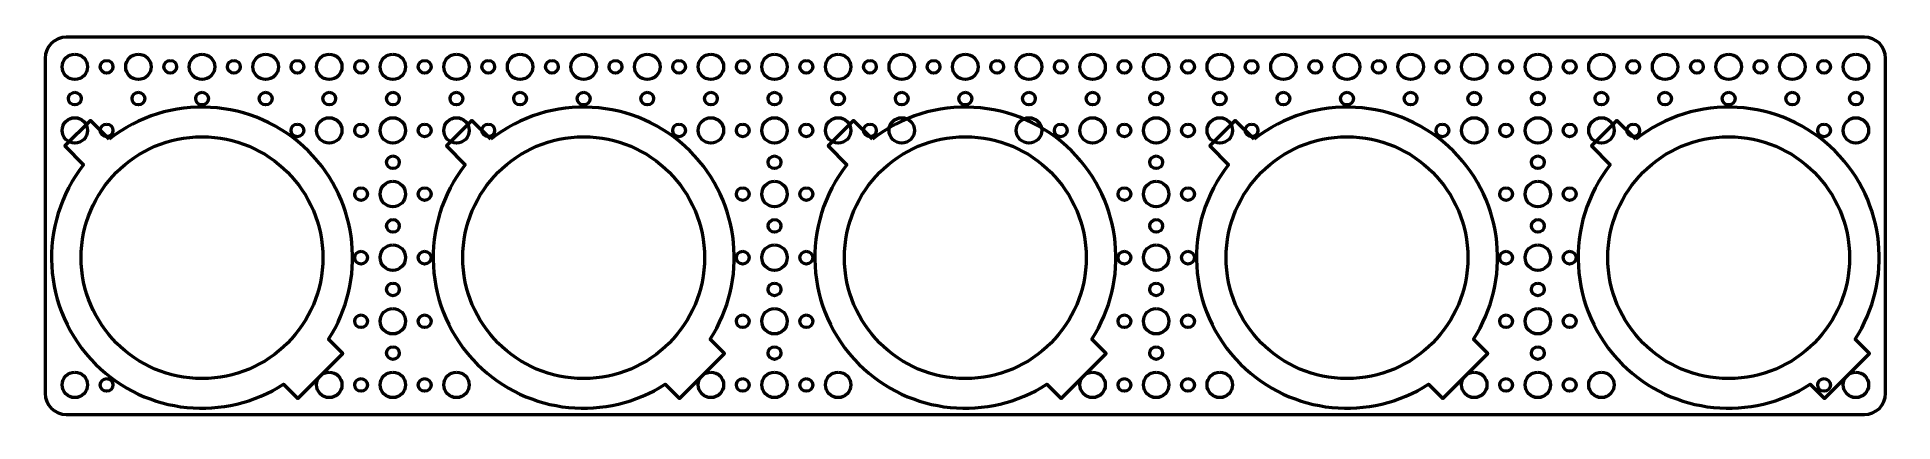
# Model space of a CAD drawing. Header units: centimetres. Extents: x -21.9 to 21.9, y -4.6 to 4.5.
import ezdxf

# ---------------------------------------------------------------- set-up
doc = ezdxf.new("R2010")
doc.units = ezdxf.units.CM
doc.header["$MEASUREMENT"] = 0
doc.layers.add('Layer 1', color=7, linetype='Continuous')

msp = doc.modelspace()

# ---------------------------------------------------------------- linework, layer by layer
at = {"layer": 'Layer 1', "lineweight": 53}
for centre, major_axis in [((-20.99997, 3.74999), (0, 0.30001)), ((-19.49997, 3.74999), (0, 0.30001)), ((-17.99997, 3.74999), (0, 0.30001)), ((-16.49997, 3.74999), (0, 0.30001)), ((-14.99997, 3.74999), (0, 0.30001)), ((-13.49997, 3.74999), (0, 0.30001)), ((-11.99997, 3.74999), (0, 0.30001)), ((-10.49997, 3.74999), (0, 0.30001)), ((-8.99997, 3.74999), (0, 0.30001)), ((-7.49997, 3.74999), (0, 0.30001)), ((-5.99997, 3.74999), (0, 0.30001)), ((-4.49997, 3.74999), (0, 0.30001)), ((-2.99997, 3.74999), (0, 0.30001)), ((-1.49997, 3.74999), (0, 0.30001)), ((0.00003, 3.74999), (0, 0.30001)), ((1.50003, 3.74999), (0, 0.30001)), ((3.00003, 3.74999), (0, 0.30001)), ((4.50003, 3.74999), (0, 0.30001)), ((6.00003, 3.74999), (0, 0.30001)), ((7.50003, 3.74999), (0, 0.30001)), ((9.00003, 3.74999), (0, 0.30001)), ((10.50003, 3.74999), (0, 0.30001)), ((12.00003, 3.74999), (0, 0.30001)), ((13.50003, 3.74999), (0, 0.30001)), ((15.00003, 3.74999), (0, 0.30001)), ((16.50003, 3.74999), (0, 0.30001)), ((18.00003, 3.74999), (0, 0.30001)), ((19.50003, 3.74999), (0, 0.30001)), ((21.00003, 3.74999), (0, 0.30001)), ((-20.24998, 3.75), (0, 0.15)), ((-18.74998, 3.75), (0, 0.15)), ((-17.24998, 3.75), (0, 0.15)), ((-15.74998, 3.75), (0, 0.15)), ((-14.24998, 3.75), (0, 0.15)), ((-12.74998, 3.75), (0, 0.15)), ((-11.24998, 3.75), (0, 0.15)), ((-9.74998, 3.75), (0, 0.15)), ((-8.24998, 3.75), (0, 0.15)), ((-6.74998, 3.75), (0, 0.15)), ((-5.24998, 3.75), (0, 0.15)), ((-3.74998, 3.75), (0, 0.15)), ((-2.24998, 3.75), (0, 0.15)), ((-0.74998, 3.75), (0, 0.15)), ((0.75002, 3.75), (0, 0.15)), ((2.25002, 3.75), (0, 0.15)), ((3.75002, 3.75), (0, 0.15)), ((5.25002, 3.75), (0, 0.15)), ((6.75002, 3.75), (0, 0.15)), ((8.25002, 3.75), (0, 0.15)), ((9.75002, 3.75), (0, 0.15)), ((11.25002, 3.75), (0, 0.15)), ((12.75002, 3.75), (0, 0.15)), ((14.25002, 3.75), (0, 0.15)), ((15.75002, 3.75), (0, 0.15)), ((17.25002, 3.75), (0, 0.15)), ((18.75002, 3.75), (0, 0.15)), ((20.25002, 3.75), (0, 0.15)), ((-20.99998, 3), (0, 0.15)), ((-19.49998, 3), (0, 0.15)), ((-17.99998, 3), (0, 0.15)), ((-16.49998, 3), (0, 0.15)), ((-14.99998, 3), (0, 0.15)), ((-13.49998, 3), (0, 0.15)), ((-11.99998, 3), (0, 0.15)), ((-10.49998, 3), (0, 0.15)), ((-8.99998, 3), (0, 0.15)), ((-7.49998, 3), (0, 0.15)), ((-5.99998, 3), (0, 0.15)), ((-4.49998, 3), (0, 0.15)), ((-2.99998, 3), (0, 0.15)), ((-1.49998, 3), (0, 0.15)), ((0.00002, 3), (0, 0.15)), ((1.50002, 3), (0, 0.15)), ((3.00002, 3), (0, 0.15)), ((4.50002, 3), (0, 0.15)), ((6.00002, 3), (0, 0.15)), ((7.50002, 3), (0, 0.15)), ((9.00002, 3), (0, 0.15)), ((10.50002, 3), (0, 0.15)), ((12.00002, 3), (0, 0.15)), ((13.50002, 3), (0, 0.15)), ((15.00002, 3), (0, 0.15)), ((16.50002, 3), (0, 0.15)), ((18.00002, 3), (0, 0.15)), ((19.50002, 3), (0, 0.15)), ((21.00002, 3), (0, 0.15)), ((-20.99997, 2.24999), (0, 0.30001)), ((-20.24998, 2.25), (0, 0.15)), ((-15.74998, 2.25), (0, 0.15)), ((-14.99997, 2.24999), (0, 0.30001)), ((-14.24998, 2.25), (0, 0.15)), ((-13.49997, 2.24999), (0, 0.30001)), ((-12.74998, 2.25), (0, 0.15)), ((-11.99997, 2.24999), (0, 0.30001)), ((-11.24998, 2.25), (0, 0.15)), ((-6.74998, 2.25), (0, 0.15)), ((-5.99997, 2.24999), (0, 0.30001)), ((-5.24998, 2.25), (0, 0.15)), ((-4.49997, 2.24999), (0, 0.30001)), ((-3.74998, 2.25), (0, 0.15)), ((-2.99997, 2.24999), (0, 0.30001)), ((-2.24998, 2.25), (0, 0.15)), ((-1.49997, 2.24999), (0, 0.30001)), ((1.50003, 2.24999), (0, 0.30001)), ((2.25002, 2.25), (0, 0.15)), ((3.00003, 2.24999), (0, 0.30001)), ((3.75002, 2.25), (0, 0.15)), ((4.50003, 2.24999), (0, 0.30001)), ((5.25002, 2.25), (0, 0.15)), ((6.00003, 2.24999), (0, 0.30001)), ((6.75002, 2.25), (0, 0.15)), ((11.25002, 2.25), (0, 0.15)), ((12.00003, 2.24999), (0, 0.30001)), ((12.75002, 2.25), (0, 0.15)), ((13.50003, 2.24999), (0, 0.30001)), ((14.25002, 2.25), (0, 0.15)), ((15.00003, 2.24999), (0, 0.30001)), ((15.75002, 2.25), (0, 0.15)), ((20.25002, 2.25), (0, 0.15)), ((21.00003, 2.24999), (0, 0.30001)), ((-18, -0.75), (0, 2.85)), ((-9, -0.75), (0, 2.85)), ((0, -0.75), (0, 2.85)), ((9, -0.75), (0, 2.85)), ((18, -0.75), (0, 2.85)), ((-13.49998, 1.5), (0, 0.15)), ((-4.49998, 1.5), (0, 0.15)), ((4.50002, 1.5), (0, 0.15)), ((13.50002, 1.5), (0, 0.15)), ((-14.24998, 0.75), (0, 0.15)), ((-13.49997, 0.74999), (0, 0.30001)), ((-12.74998, 0.75), (0, 0.15)), ((-5.24998, 0.75), (0, 0.15)), ((-4.49997, 0.74999), (0, 0.30001)), ((-3.74998, 0.75), (0, 0.15)), ((3.75002, 0.75), (0, 0.15)), ((4.50003, 0.74999), (0, 0.30001)), ((5.25002, 0.75), (0, 0.15)), ((12.75002, 0.75), (0, 0.15)), ((13.50003, 0.74999), (0, 0.30001)), ((14.25002, 0.75), (0, 0.15)), ((-13.49998, 0), (0, 0.15)), ((-4.49998, 0), (0, 0.15)), ((4.50002, 0), (0, 0.15)), ((13.50002, 0), (0, 0.15)), ((-14.24998, -0.75), (0, 0.15)), ((-13.49997, -0.75001), (0, 0.30001)), ((-12.74998, -0.75), (0, 0.15)), ((-5.24998, -0.75), (0, 0.15)), ((-4.49997, -0.75001), (0, 0.30001)), ((-3.74998, -0.75), (0, 0.15)), ((3.75002, -0.75), (0, 0.15)), ((4.50003, -0.75001), (0, 0.30001)), ((5.25002, -0.75), (0, 0.15)), ((12.75002, -0.75), (0, 0.15)), ((13.50003, -0.75001), (0, 0.30001)), ((14.25002, -0.75), (0, 0.15)), ((-13.49998, -1.5), (0, 0.15)), ((-4.49998, -1.5), (0, 0.15)), ((4.50002, -1.5), (0, 0.15)), ((13.50002, -1.5), (0, 0.15)), ((-14.24998, -2.25), (0, 0.15)), ((-13.49997, -2.25001), (0, 0.30001)), ((-12.74998, -2.25), (0, 0.15)), ((-5.24998, -2.25), (0, 0.15)), ((-4.49997, -2.25001), (0, 0.30001)), ((-3.74998, -2.25), (0, 0.15)), ((3.75002, -2.25), (0, 0.15)), ((4.50003, -2.25001), (0, 0.30001)), ((5.25002, -2.25), (0, 0.15)), ((12.75002, -2.25), (0, 0.15)), ((13.50003, -2.25001), (0, 0.30001)), ((14.25002, -2.25), (0, 0.15)), ((-13.49998, -3), (0, 0.15)), ((-4.49998, -3), (0, 0.15)), ((4.50002, -3), (0, 0.15)), ((13.50002, -3), (0, 0.15)), ((-20.99997, -3.75001), (0, 0.30001)), ((-14.99997, -3.75001), (0, 0.30001)), ((-13.49997, -3.75001), (0, 0.30001)), ((-11.99997, -3.75001), (0, 0.30001)), ((-5.99997, -3.75001), (0, 0.30001)), ((-4.49997, -3.75001), (0, 0.30001)), ((-2.99997, -3.75001), (0, 0.30001)), ((3.00003, -3.75001), (0, 0.30001)), ((4.50003, -3.75001), (0, 0.30001)), ((6.00003, -3.75001), (0, 0.30001)), ((12.00003, -3.75001), (0, 0.30001)), ((13.50003, -3.75001), (0, 0.30001)), ((15.00003, -3.75001), (0, 0.30001)), ((21.00003, -3.75001), (0, 0.30001)), ((-20.24998, -3.75), (0, 0.15)), ((-14.24998, -3.75), (0, 0.15)), ((-12.74998, -3.75), (0, 0.15)), ((-5.24998, -3.75), (0, 0.15)), ((-3.74998, -3.75), (0, 0.15)), ((3.75002, -3.75), (0, 0.15)), ((5.25002, -3.75), (0, 0.15)), ((12.75002, -3.75), (0, 0.15)), ((14.25002, -3.75), (0, 0.15)), ((20.25002, -3.75), (0, 0.15))]:
    msp.add_ellipse(centre, major_axis=major_axis, ratio=1, dxfattribs=at)
msp.add_open_spline([(-21.7, -3.95), (-21.7, -3.95), (-21.7, 3.95), (-21.7, 3.95), (-21.7, 3.95), (-21.7, 4.22614), (-21.47614, 4.45), (-21.2, 4.45), (-21.2, 4.45), (-21.2, 4.45), (21.2, 4.45), (21.2, 4.45), (21.2, 4.45), (21.47614, 4.45), (21.7, 4.22614), (21.7, 3.95), (21.7, 3.95), (21.7, 3.95), (21.7, -3.95), (21.7, -3.95), (21.7, -3.95), (21.7, -4.22614), (21.47614, -4.45), (21.2, -4.45), (21.2, -4.45), (21.2, -4.45), (-21.2, -4.45), (-21.2, -4.45), (-21.2, -4.45), (-21.47614, -4.45), (-21.7, -4.22614), (-21.7, -3.95)], degree=3, knots=[0, 0, 0, 0, 0.11111111, 0.11111111, 0.11111111, 0.11111111, 0.22222222, 0.22222222, 0.22222222, 0.22222222, 0.33333333, 0.33333333, 0.33333333, 0.33333333, 0.44444444, 0.44444444, 0.44444444, 0.44444444, 0.55555556, 0.55555556, 0.55555556, 0.55555556, 0.66666667, 0.66666667, 0.66666667, 0.66666667, 0.77777778, 0.77777778, 0.77777778, 0.77777778, 1, 1, 1, 1], dxfattribs=at)
at = {"layer": 'Layer 1', "color": 5, "lineweight": 53}
for points in [[(-20.19174, 2.04277), (-18.79856, 3.13891), (-16.77442, 3.04488), (-15.48977, 1.76023), (-15.48977, 1.76023), (-14.28537, 0.55583), (-14.12754, -1.29854), (-15.01576, -2.67359), (-15.01576, -2.67359), (-15.01576, -2.67359), (-14.67661, -3.01274), (-14.67661, -3.01274), (-14.67661, -3.01274), (-14.67661, -3.01274), (-15.73727, -4.0734), (-15.73727, -4.0734), (-15.73727, -4.0734), (-15.73727, -4.0734), (-16.07642, -3.73425), (-16.07642, -3.73425), (-16.07642, -3.73425), (-17.45147, -4.62247), (-19.30583, -4.46462), (-20.51023, -3.26023), (-20.51023, -3.26023), (-21.79488, -1.97558), (-21.88892, 0.04855), (-20.79278, 1.44173), (-20.79278, 1.44173), (-20.79278, 1.44173), (-21.23501, 1.88396), (-21.23501, 1.88396), (-21.23501, 1.88396), (-21.23501, 1.88396), (-20.63397, 2.485), (-20.63397, 2.485), (-20.63397, 2.485), (-20.63397, 2.485), (-20.19174, 2.04277), (-20.19174, 2.04277)], [(-11.19174, 2.04277), (-9.79856, 3.13891), (-7.77442, 3.04488), (-6.48977, 1.76023), (-6.48977, 1.76023), (-5.28537, 0.55583), (-5.12754, -1.29854), (-6.01576, -2.67359), (-6.01576, -2.67359), (-6.01576, -2.67359), (-5.67661, -3.01274), (-5.67661, -3.01274), (-5.67661, -3.01274), (-5.67661, -3.01274), (-6.73727, -4.0734), (-6.73727, -4.0734), (-6.73727, -4.0734), (-6.73727, -4.0734), (-7.07642, -3.73425), (-7.07642, -3.73425), (-7.07642, -3.73425), (-8.45147, -4.62247), (-10.30583, -4.46462), (-11.51023, -3.26023), (-11.51023, -3.26023), (-12.79488, -1.97558), (-12.88892, 0.04855), (-11.79278, 1.44173), (-11.79278, 1.44173), (-11.79278, 1.44173), (-12.23501, 1.88396), (-12.23501, 1.88396), (-12.23501, 1.88396), (-12.23501, 1.88396), (-11.63397, 2.485), (-11.63397, 2.485), (-11.63397, 2.485), (-11.63397, 2.485), (-11.19174, 2.04277), (-11.19174, 2.04277)], [(-2.19174, 2.04277), (-0.79856, 3.13891), (1.22558, 3.04488), (2.51023, 1.76023), (2.51023, 1.76023), (3.71463, 0.55583), (3.87246, -1.29854), (2.98424, -2.67359), (2.98424, -2.67359), (2.98424, -2.67359), (3.32339, -3.01274), (3.32339, -3.01274), (3.32339, -3.01274), (3.32339, -3.01274), (2.26273, -4.0734), (2.26273, -4.0734), (2.26273, -4.0734), (2.26273, -4.0734), (1.92358, -3.73425), (1.92358, -3.73425), (1.92358, -3.73425), (0.54853, -4.62247), (-1.30583, -4.46462), (-2.51023, -3.26023), (-2.51023, -3.26023), (-3.79488, -1.97558), (-3.88892, 0.04855), (-2.79278, 1.44173), (-2.79278, 1.44173), (-2.79278, 1.44173), (-3.23501, 1.88396), (-3.23501, 1.88396), (-3.23501, 1.88396), (-3.23501, 1.88396), (-2.63397, 2.485), (-2.63397, 2.485), (-2.63397, 2.485), (-2.63397, 2.485), (-2.19174, 2.04277), (-2.19174, 2.04277)], [(6.80826, 2.04277), (8.20144, 3.13891), (10.22558, 3.04488), (11.51023, 1.76023), (11.51023, 1.76023), (12.71463, 0.55583), (12.87246, -1.29854), (11.98424, -2.67359), (11.98424, -2.67359), (11.98424, -2.67359), (12.32339, -3.01274), (12.32339, -3.01274), (12.32339, -3.01274), (12.32339, -3.01274), (11.26273, -4.0734), (11.26273, -4.0734), (11.26273, -4.0734), (11.26273, -4.0734), (10.92358, -3.73425), (10.92358, -3.73425), (10.92358, -3.73425), (9.54853, -4.62247), (7.69417, -4.46462), (6.48977, -3.26023), (6.48977, -3.26023), (5.20512, -1.97558), (5.11108, 0.04855), (6.20722, 1.44173), (6.20722, 1.44173), (6.20722, 1.44173), (5.76499, 1.88396), (5.76499, 1.88396), (5.76499, 1.88396), (5.76499, 1.88396), (6.36603, 2.485), (6.36603, 2.485), (6.36603, 2.485), (6.36603, 2.485), (6.80826, 2.04277), (6.80826, 2.04277)], [(15.80826, 2.04277), (17.20144, 3.13891), (19.22558, 3.04488), (20.51023, 1.76023), (20.51023, 1.76023), (21.71463, 0.55583), (21.87246, -1.29854), (20.98424, -2.67359), (20.98424, -2.67359), (20.98424, -2.67359), (21.32339, -3.01274), (21.32339, -3.01274), (21.32339, -3.01274), (21.32339, -3.01274), (20.26273, -4.0734), (20.26273, -4.0734), (20.26273, -4.0734), (20.26273, -4.0734), (19.92358, -3.73425), (19.92358, -3.73425), (19.92358, -3.73425), (18.54853, -4.62247), (16.69417, -4.46462), (15.48977, -3.26023), (15.48977, -3.26023), (14.20512, -1.97558), (14.11108, 0.04855), (15.20722, 1.44173), (15.20722, 1.44173), (15.20722, 1.44173), (14.76499, 1.88396), (14.76499, 1.88396), (14.76499, 1.88396), (14.76499, 1.88396), (15.36603, 2.485), (15.36603, 2.485), (15.36603, 2.485), (15.36603, 2.485), (15.80826, 2.04277), (15.80826, 2.04277)]]:
    msp.add_open_spline(points, degree=3, knots=[0, 0, 0, 0, 0.09090909, 0.09090909, 0.09090909, 0.09090909, 0.18181818, 0.18181818, 0.18181818, 0.18181818, 0.27272727, 0.27272727, 0.27272727, 0.27272727, 0.36363636, 0.36363636, 0.36363636, 0.36363636, 0.45454545, 0.45454545, 0.45454545, 0.45454545, 0.54545455, 0.54545455, 0.54545455, 0.54545455, 0.63636364, 0.63636364, 0.63636364, 0.63636364, 0.72727273, 0.72727273, 0.72727273, 0.72727273, 0.81818182, 0.81818182, 0.81818182, 0.81818182, 1, 1, 1, 1], dxfattribs=at)

doc.saveas('drawing.dxf')
